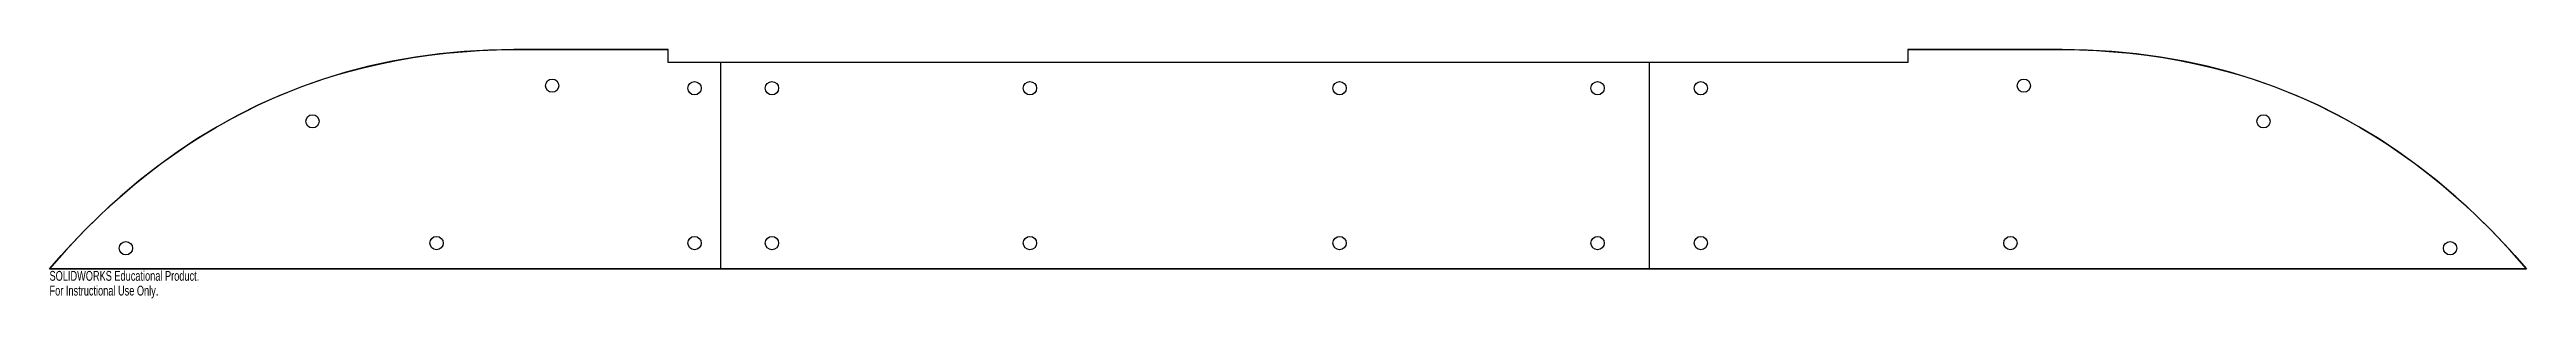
# Model space of a CAD drawing. Header units: inches. Extents: x -36 to 12, y -0.6 to 4.2.
import ezdxf

# ---------------------------------------------------------------- set-up
doc = ezdxf.new("R2010")
doc.units = ezdxf.units.IN
doc.header["$MEASUREMENT"] = 0
doc.styles.add('SLDTEXTSTYLE0', font='TXT', dxfattribs={"width": 0.7})

msp = doc.modelspace()

# ---------------------------------------------------------------- linework, layer by layer
at = {"color": 7, "linetype": 'Continuous'}
for p, q in [((-24.01, 4.25), (-27, 4.25)), ((-24.01, 4), (-24.01, 4.25)), ((0.01, 4), (-24.01, 4)), ((-23, 4), (-23, 0)), ((-5, 4), (-5, 0)), ((3, 4.25), (0.01, 4.25)), ((0.01, 4.25), (0.01, 4)), ((-36, 0), (12, 0))]:
    msp.add_line(p, q, dxfattribs=at)
at = {"color": 7, "linetype": 'Continuous', "lineweight": 25}
for p, q in [((-27, 4.25), (-24.01, 4.25)), ((-24.01, 4), (-24.01, 4.25)), ((0.01, 4), (-24.01, 4)), ((0.01, 4.25), (0.01, 4)), ((0.01, 4.25), (3, 4.25)), ((12, 0), (-36, 0))]:
    msp.add_line(p, q, dxfattribs=at)
at = {"color": 7, "linetype": 'Continuous', "flags": 128}
for points in [[(-27, 4.25), (-27.487, 4.239), (-27.967, 4.211), (-28.44, 4.165), (-28.905, 4.103), (-29.362, 4.022), (-29.812, 3.925), (-30.255, 3.81), (-30.69, 3.677), (-31.118, 3.528), (-31.538, 3.36), (-31.951, 3.176), (-32.356, 2.974), (-32.754, 2.755), (-33.145, 2.518), (-33.528, 2.264), (-33.903, 1.993), (-34.271, 1.704), (-34.632, 1.398), (-34.985, 1.075), (-35.331, 0.734), (-35.669, 0.376), (-36, 0)], [(12, 0), (11.669, 0.376), (11.331, 0.734), (10.985, 1.075), (10.632, 1.398), (10.271, 1.704), (9.903, 1.993), (9.528, 2.264), (9.145, 2.518), (8.754, 2.755), (8.356, 2.974), (7.951, 3.176), (7.538, 3.36), (7.118, 3.528), (6.69, 3.677), (6.255, 3.81), (5.812, 3.925), (5.362, 4.022), (4.905, 4.103), (4.44, 4.165), (3.967, 4.211), (3.487, 4.239), (3, 4.25)]]:
    msp.add_lwpolyline(points, dxfattribs=at)
at = {"color": 7, "linetype": 'Continuous'}
for centre in [(-26.26, 3.55), (-23.5, 3.5), (-22, 3.5), (-17, 3.5), (-11, 3.5), (-6, 3.5), (-4, 3.5), (2.26, 3.55), (-30.904, 2.859), (6.904, 2.859), (-34.52, 0.4), (-28.5, 0.5), (-23.5, 0.5), (-22, 0.5), (-17, 0.5), (-11, 0.5), (-6, 0.5), (-4, 0.5), (2, 0.5), (10.52, 0.4)]:
    msp.add_circle(centre, 0.129, dxfattribs=at)
at = {"color": 7, "linetype": 'Continuous', "lineweight": 25}
for centre in [(-26.26, 3.55), (-23.5, 3.5), (-22, 3.5), (-17, 3.5), (-11, 3.5), (-6, 3.5), (-4, 3.5), (2.26, 3.55), (-30.904, 2.859), (6.904, 2.859), (-34.52, 0.4), (-28.5, 0.5), (-23.5, 0.5), (-22, 0.5), (-17, 0.5), (-11, 0.5), (-6, 0.5), (-4, 0.5), (2, 0.5), (10.52, 0.4)]:
    msp.add_circle(centre, 0.129, dxfattribs=at)
for points in [[(-36, 0), (-33.601, 2.818), (-30.601, 4.235), (-27, 4.25)], [(3, 4.25), (6.601, 4.235), (9.601, 2.818), (12, 0)]]:
    msp.add_open_spline(points, degree=3, dxfattribs=at)

# ---------------------------------------------------------------- texts
at = {"color": 7, "linetype": 'Continuous', "char_height": 0.1903, "attachment_point": 1, "style": 'SLDTEXTSTYLE0'}
for s, insert in [('SOLIDWORKS Educational Product.', (-36, -0.04)), ('For Instructional Use Only.', (-36, -0.326))]:
    msp.add_mtext(s, dxfattribs=dict(at, insert=insert))

doc.saveas('drawing.dxf')
